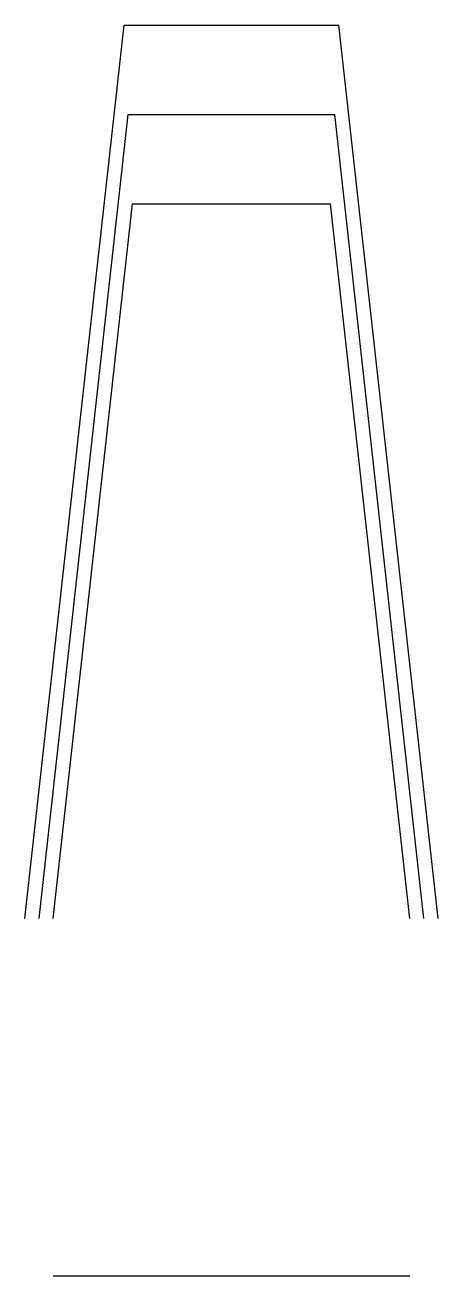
# Model space of a CAD drawing. Extents: x -0.58 to 0.58, y -0.5 to 3.
import ezdxf

# ---------------------------------------------------------------- set-up
doc = ezdxf.new("R2010")
doc.units = 0
doc.header["$MEASUREMENT"] = 0
doc.layers.get('0').update_dxf_attribs({"linetype": 'CONTINUOUS'})

msp = doc.modelspace()

# ---------------------------------------------------------------- linework, layer by layer
for p, q in [((-0.5786, 0.5), (-0.3008, 3)), ((-0.3008, 3), (0.3008, 3)), ((0.5786, 0.5), (0.3008, 3)), ((-0.5393, 0.5), (-0.2893, 2.75)), ((-0.2893, 2.75), (0.2893, 2.75)), ((0.5393, 0.5), (0.2893, 2.75)), ((-0.5, 0.5), (-0.2778, 2.5)), ((-0.2778, 2.5), (0.2778, 2.5)), ((0.5, 0.5), (0.2778, 2.5)), ((-0.5, -0.5), (0.5, -0.5))]:
    msp.add_line(p, q)

doc.saveas('drawing.dxf')
